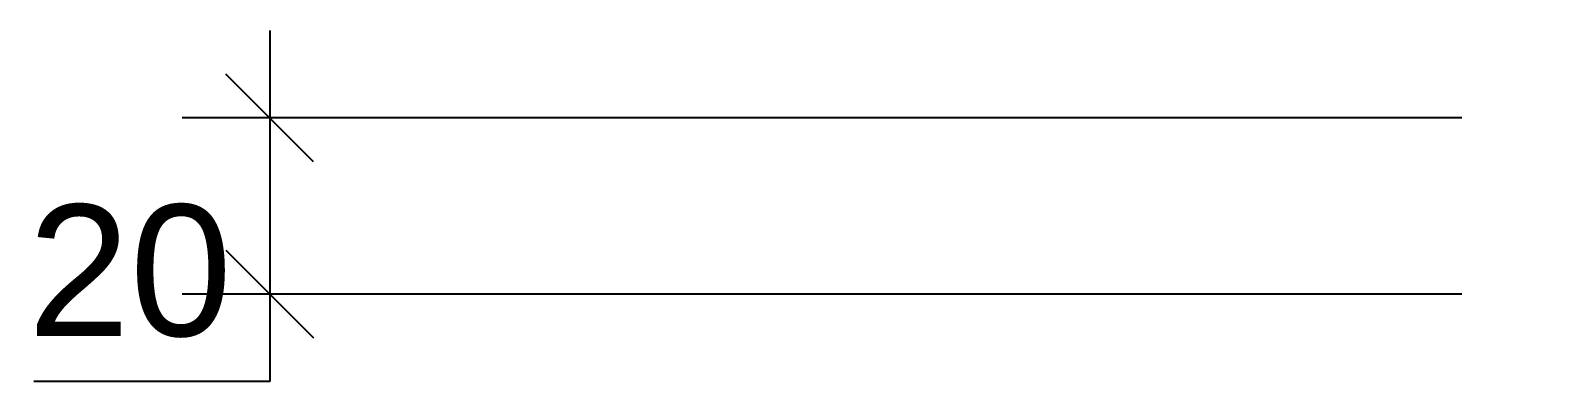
# Model space of a CAD drawing. Header units: inches. Extents: x -173 to 14008, y -3334 to 10368.
# Drawn here: x -173.4 to 0, y -2540.5 to -2500.3 of the extents above; entities that cross this region are included whole.
import ezdxf

# ---------------------------------------------------------------- set-up
doc = ezdxf.new("R2010")
doc.units = ezdxf.units.IN
doc.header["$MEASUREMENT"] = 0
doc.layers.add('QUOTE', color=6, linetype='Continuous', lineweight=9)
doc.styles.get("Standard").update_dxf_attribs({"font": 'Arial.ttf'})
doc.dimstyles.get("Standard").update_dxf_attribs({"dimtxt": 15, "dimasz": 10, "dimexe": 10, "dimexo": 10, "dimgap": 5, "dimtad": 2, "dimtih": 1, "dimtoh": 1, "dimdec": 0, "dimzin": 0, "dimdsep": 46, "dimtxsty": 'Standard', "dimblk": 'OBLIQUE', "dimblk1": 'OBLIQUE', "dimblk2": 'OBLIQUE', "dimcen": 0.09, "dimdle": 10, "dimadec": 0, "dimazin": 0, "dimtfac": 1, "dimtdec": 0, "dimtofl": 0, "dimtmove": 0, "dimatfit": 3, "dimldrblk": 'OBLIQUE', "dimfxl": 1, "dimtolj": 1, "dimtzin": 0, "dimarcsym": 0})

# ---------------------------------------------------------------- blocks, each defined once
blk = doc.blocks.new('_Oblique')
at = {"color": 0, "linetype": 'ByBlock', "lineweight": -2}
blk.add_line((-0.5, -0.5), (0.5, 0.5), dxfattribs=at)
blk = doc.blocks.new('*D119')
at = {"layer": 'Defpoints', "color": 0, "transparency": 16777216}
for p in [(0, -2510.35), (-146.06, -2530.45), (0, -2530.45)]:
    blk.add_point(p, dxfattribs=at)
at = {"layer": 'QUOTE', "color": 0, "lineweight": -2, "transparency": 16777216}
for p, q in [((-146.06, -2500.35), (-146.06, -2530.45)), ((-10, -2510.35), (-156.06, -2510.35)), ((-10, -2530.45), (-156.06, -2530.45)), ((-146.06, -2530.45), (-146.06, -2540.45)), ((-146.06, -2540.45), (-172.96, -2540.45))]:
    blk.add_line(p, q, dxfattribs=at)
at = {"layer": 'QUOTE', "color": 0, "lineweight": -2, "transparency": 16777216, "xscale": 10, "yscale": 10, "zscale": 10}
for p, rotation in [((-146.06, -2510.35), 90), ((-146.06, -2530.45), 270)]:
    blk.add_blockref('_Oblique', p, dxfattribs=dict(at, rotation=rotation))
at = {"layer": 'QUOTE', "color": 0, "transparency": 16777216, "insert": (-162.01, -2527.85), "char_height": 15, "attachment_point": 5}
blk.add_mtext('\\A1;20', dxfattribs=at)

msp = doc.modelspace()

# ---------------------------------------------------------------- dimensions: what is measured, and where the dimension line sits
at = {"layer": 'QUOTE'}
dim = msp.add_linear_dim(base=(-146.06, -2530.45), p1=(0, -2510.35), p2=(0, -2530.45), angle=90, dimstyle='Standard', dxfattribs=at)
dim.commit()
dim.dimension.update_dxf_attribs({"geometry": '*D119', "text_midpoint": (-162.01, -2527.85)})

doc.saveas('drawing.dxf')
